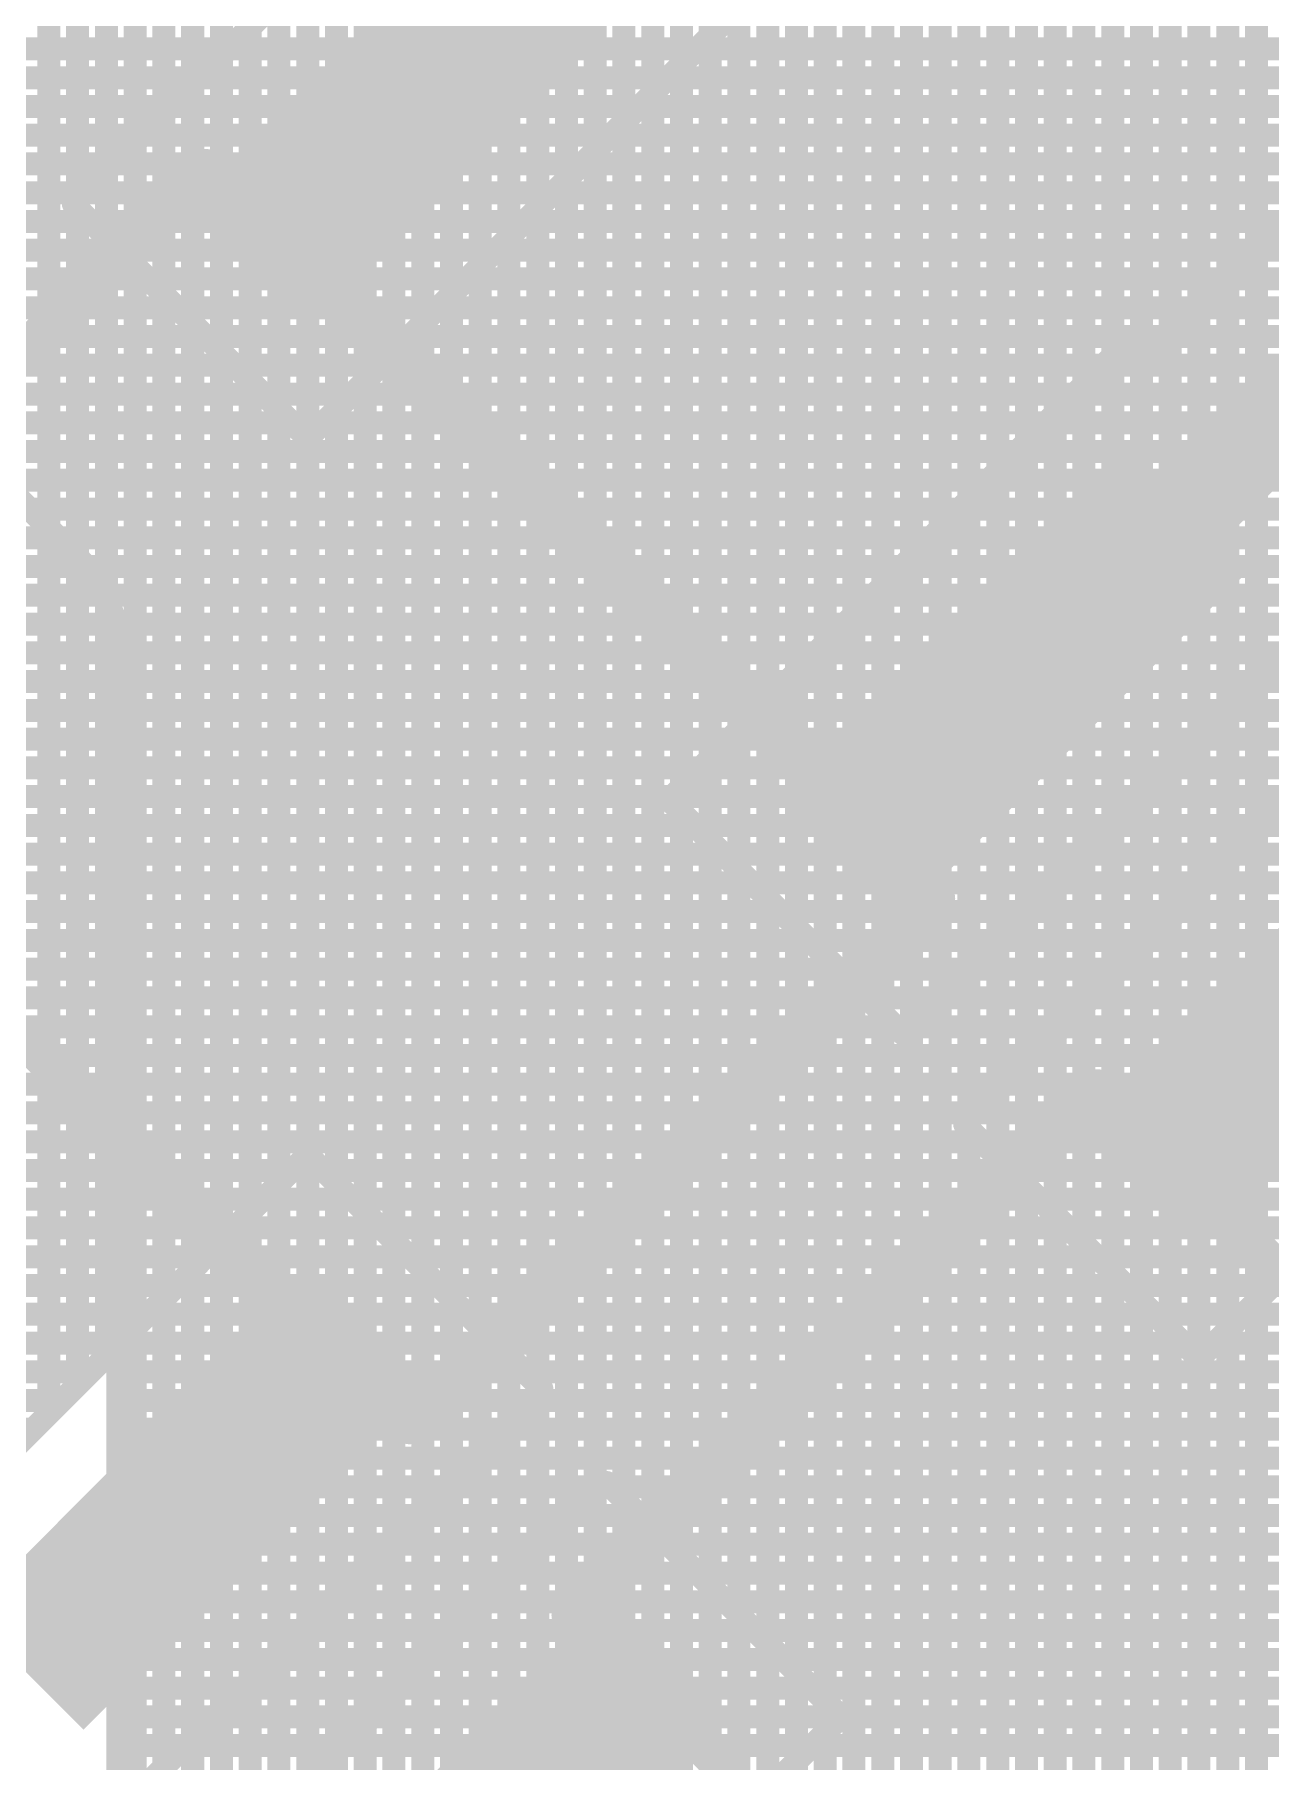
# Model space of a CAD drawing. Header units: millimetres. Extents: x 1.42 to 3.4, y 1.21 to 3.22.
# Drawn here: x 2.9825 to 3.1974, y 2.3422 to 2.6425 of the extents above; entities that cross this region are included whole.
import ezdxf

# ---------------------------------------------------------------- set-up
doc = ezdxf.new("R2010")
doc.units = ezdxf.units.MM
doc.header["$MEASUREMENT"] = 0
for name, color, linetype in [('BottomLayer', 5, 'Continuous'), ('TopLayer', 1, 'Continuous'), ('TopOverlay', 2, 'Continuous'), ('TopPaste', 8, 'Continuous'), ('TopSolder', 216, 'Continuous')]:
    doc.layers.add(name, color=color, linetype=linetype)

# ---------------------------------------------------------------- blocks, each defined once
blk = doc.blocks.new('KEY_SMT_3')
at = {"layer": 'TopLayer'}
for points in [[(-0.06102, 0.06102), (-0.06102, 0.08464), (-0.13976, 0.06102), (-0.13976, 0.08464)], [(0.13976, 0.06102), (0.13976, 0.08464), (0.06102, 0.06102), (0.06102, 0.08464)]]:
    blk.add_solid(points, dxfattribs=at)
at = {"layer": 'TopOverlay', "const_width": 0.006}
for points in [[(-0.065, 0.09), (-0.065, -0.09)], [(-0.065, 0.09), (0.065, 0.09)], [(0.065, 0.09), (0.065, -0.09)]]:
    blk.add_lwpolyline(points, dxfattribs=at)
at = {"layer": 'TopOverlay', "const_width": 0.003}
for points in [[(-0.0665, 0.09, 1), (-0.0635, 0.09, 1)], [(-0.0665, 0.09, 1), (-0.0635, 0.09, 1)], [(0.0635, 0.09, 1), (0.0665, 0.09, 1)], [(0.0635, 0.09, 1), (0.0665, 0.09, 1)]]:
    blk.add_lwpolyline(points, format="xyb", close=True, dxfattribs=at)
at = {"layer": 'TopPaste'}
for points in [[(-0.06102, 0.06102), (-0.06102, 0.08464), (-0.13976, 0.06102), (-0.13976, 0.08464)], [(0.13976, 0.06102), (0.13976, 0.08464), (0.06102, 0.06102), (0.06102, 0.08464)]]:
    blk.add_solid(points, dxfattribs=at)
at = {"layer": 'TopSolder'}
for points in [[(-0.05852, 0.05852), (-0.05852, 0.08715), (-0.14226, 0.05852), (-0.14226, 0.08715)], [(0.14226, 0.05852), (0.14226, 0.08715), (0.05852, 0.05852), (0.05852, 0.08715)]]:
    blk.add_solid(points, dxfattribs=at)
blk = doc.blocks.new('KEY_SMT_4')
at = {"layer": 'TopLayer'}
for points in [[(0.13976, 0.06102), (0.13976, 0.08464), (0.06102, 0.06102), (0.06102, 0.08464)], [(-0.06102, -0.08464), (-0.06102, -0.06102), (-0.13976, -0.08464), (-0.13976, -0.06102)], [(0.13976, -0.08543), (0.13976, -0.06181), (0.06102, -0.08543), (0.06102, -0.06181)]]:
    blk.add_solid(points, dxfattribs=at)
at = {"layer": 'TopOverlay', "const_width": 0.006}
for points in [[(-0.065, 0.09), (-0.065, -0.09)], [(-0.065, 0.09), (0.065, 0.09)], [(0.065, 0.09), (0.065, -0.09)], [(-0.065, -0.09), (0.065, -0.09)]]:
    blk.add_lwpolyline(points, dxfattribs=at)
at = {"layer": 'TopOverlay', "const_width": 0.003}
for points in [[(0.0635, 0.09, 1), (0.0665, 0.09, 1)], [(0.0635, 0.09, 1), (0.0665, 0.09, 1)], [(-0.0665, -0.09, 1), (-0.0635, -0.09, 1)], [(-0.0665, -0.09, 1), (-0.0635, -0.09, 1)], [(0.0635, -0.09, 1), (0.0665, -0.09, 1)], [(0.0635, -0.09, 1), (0.0665, -0.09, 1)]]:
    blk.add_lwpolyline(points, format="xyb", close=True, dxfattribs=at)
at = {"layer": 'TopPaste'}
for points in [[(0.13976, 0.06102), (0.13976, 0.08464), (0.06102, 0.06102), (0.06102, 0.08464)], [(-0.06102, -0.08464), (-0.06102, -0.06102), (-0.13976, -0.08464), (-0.13976, -0.06102)], [(0.13976, -0.08543), (0.13976, -0.06181), (0.06102, -0.08543), (0.06102, -0.06181)]]:
    blk.add_solid(points, dxfattribs=at)
at = {"layer": 'TopSolder'}
for points in [[(0.14226, 0.05852), (0.14226, 0.08715), (0.05852, 0.05852), (0.05852, 0.08715)], [(-0.05852, -0.08715), (-0.05852, -0.05852), (-0.14226, -0.08715), (-0.14226, -0.05852)], [(0.14226, -0.08793), (0.14226, -0.05931), (0.05852, -0.08793), (0.05852, -0.05931)]]:
    blk.add_solid(points, dxfattribs=at)

msp = doc.modelspace()

# ---------------------------------------------------------------- linework, layer by layer
at = {"layer": 'BottomLayer', "const_width": 0.004}
for points in [[(2.985, 2.55661), (2.985, 3.21)], [(2.99, 2.55161), (2.99, 3.21)], [(2.995, 2.54467), (2.995, 3.21)], [(3, 2.288), (3, 3.21)], [(3.005, 2.29182), (3.005, 3.21)], [(3.01, 2.29422), (3.01, 3.21)], [(3.015, 2.29557), (3.015, 3.21)], [(3.02, 2.296), (3.02, 3.21)], [(3.025, 2.29557), (3.025, 3.21)], [(3.03, 2.29422), (3.03, 3.21)], [(3.035, 2.29182), (3.035, 3.21)], [(3.04, 2.288), (3.04, 3.21)], [(3.045, 2.2817), (3.045, 3.21)], [(3.05, 1.73), (3.05, 3.21)], [(3.055, 1.73), (3.055, 3.21)], [(3.06, 1.73), (3.06, 3.21)], [(3.065, 1.73), (3.065, 3.21)], [(3.07, 1.73), (3.07, 3.21)], [(3.075, 1.73), (3.075, 3.21)], [(3.08, 1.73), (3.08, 3.21)], [(3.085, 1.73), (3.085, 3.21)], [(3.09, 1.73), (3.09, 3.21)], [(3.095, 1.73), (3.095, 3.21)], [(3.1, 1.73), (3.1, 3.21)], [(3.105, 1.73), (3.105, 3.21)], [(3.11, 1.73), (3.11, 3.21)], [(3.115, 1.73), (3.115, 3.21)], [(3.12, 1.73), (3.12, 3.21)], [(3.125, 1.73), (3.125, 3.21)], [(3.13, 1.76863), (3.13, 3.21)], [(3.135, 1.78068), (3.135, 3.21)], [(3.14, 1.78769), (3.14, 3.21)], [(3.145, 1.79271), (3.145, 3.21)], [(3.15, 1.7965), (3.15, 3.21)], [(3.155, 1.79938), (3.155, 3.21)], [(3.16, 1.80153), (3.16, 3.21)], [(3.165, 1.80304), (3.165, 3.21)], [(3.17, 1.80399), (3.17, 3.21)], [(3.175, 1.8044), (3.175, 3.21)], [(3.18, 1.80429), (3.18, 3.21)], [(3.185, 1.80365), (3.185, 3.21)], [(3.19, 1.80246), (3.19, 3.21)], [(3.195, 1.80068), (3.195, 3.21)], [(2.8861, 2.65552), (2.99052, 2.5511)], [(2.90161, 2.64), (3.384, 2.64)], [(2.90661, 2.635), (3.384, 2.635)], [(2.91161, 2.63), (3.384, 2.63)], [(2.91661, 2.625), (3.384, 2.625)], [(2.92161, 2.62), (3.384, 2.62)], [(2.92661, 2.615), (3.384, 2.615)], [(2.93161, 2.61), (3.384, 2.61)], [(2.93661, 2.605), (3.384, 2.605)], [(2.94161, 2.6), (3.384, 2.6)], [(2.94661, 2.595), (3.384, 2.595)], [(2.95161, 2.59), (3.384, 2.59)], [(2.95661, 2.585), (3.384, 2.585)], [(2.96161, 2.58), (3.384, 2.58)], [(2.96661, 2.575), (3.384, 2.575)], [(2.97161, 2.57), (3.384, 2.57)], [(2.97661, 2.565), (3.384, 2.565)], [(2.98161, 2.56), (3.384, 2.56)], [(2.98661, 2.555), (3.384, 2.555)], [(2.99155, 2.55), (3.384, 2.55)], [(2.99484, 2.545), (3.384, 2.545)], [(2.99653, 2.54), (3.384, 2.54)], [(2.997, 2.28466), (2.997, 2.5355)], [(2.997, 2.535), (3.384, 2.535)], [(2.997, 2.53), (3.384, 2.53)], [(2.997, 2.525), (3.384, 2.525)], [(2.997, 2.52), (3.384, 2.52)], [(2.997, 2.515), (3.384, 2.515)], [(2.997, 2.51), (3.384, 2.51)], [(2.997, 2.505), (3.384, 2.505)], [(2.997, 2.5), (3.384, 2.5)], [(2.997, 2.495), (3.384, 2.495)], [(2.997, 2.49), (3.384, 2.49)], [(2.997, 2.485), (3.384, 2.485)], [(2.997, 2.48), (3.384, 2.48)], [(2.997, 2.475), (3.384, 2.475)], [(2.997, 2.47), (3.384, 2.47)], [(2.997, 2.465), (3.384, 2.465)], [(2.997, 2.46), (3.384, 2.46)], [(2.997, 2.455), (3.384, 2.455)], [(2.997, 2.45), (3.384, 2.45)], [(2.997, 2.445), (3.384, 2.445)], [(2.997, 2.44), (3.384, 2.44)], [(2.997, 2.435), (3.384, 2.435)], [(2.997, 2.43), (3.384, 2.43)], [(2.997, 2.425), (3.384, 2.425)], [(2.997, 2.42), (3.384, 2.42)], [(2.997, 2.415), (3.384, 2.415)], [(2.997, 2.41), (3.384, 2.41)], [(2.997, 2.405), (3.384, 2.405)], [(2.997, 2.4), (3.384, 2.4)], [(2.997, 2.395), (3.384, 2.395)], [(2.997, 2.39), (3.384, 2.39)], [(2.997, 2.385), (3.384, 2.385)], [(2.997, 2.38), (3.384, 2.38)], [(2.997, 2.375), (3.384, 2.375)], [(2.997, 2.37), (3.384, 2.37)], [(2.997, 2.365), (3.384, 2.365)], [(2.997, 2.36), (3.384, 2.36)], [(2.997, 2.355), (3.384, 2.355)], [(2.997, 2.35), (3.384, 2.35)], [(2.997, 2.345), (3.384, 2.345)]]:
    msp.add_lwpolyline(points, dxfattribs=at)
at = {"layer": 'BottomLayer', "const_width": 0.002}
for points in [[(2.98061, 2.56, 1), (2.98261, 2.56, 1)], [(2.984, 2.55661, 1), (2.986, 2.55661, 1)], [(2.98561, 2.555, 1), (2.98761, 2.555, 1)], [(2.989, 2.55161, 1), (2.991, 2.55161, 1)], [(2.98952, 2.5511, 1), (2.99152, 2.5511, 1)], [(2.98952, 2.5511, 1), (2.99152, 2.5511, 1)], [(2.98956, 2.55106, 1), (2.99156, 2.55106, 1)], [(2.99055, 2.55, 1), (2.99255, 2.55, 1)], [(2.99384, 2.545, 1), (2.99584, 2.545, 1)], [(2.994, 2.54467, 1), (2.996, 2.54467, 1)], [(2.99553, 2.54, 1), (2.99753, 2.54, 1)], [(2.996, 2.5355, 1), (2.998, 2.5355, 1)], [(2.996, 2.5355, 1), (2.998, 2.5355, 1)], [(2.996, 2.5355, 1), (2.998, 2.5355, 1)], [(2.996, 2.535, 1), (2.998, 2.535, 1)], [(2.996, 2.53, 1), (2.998, 2.53, 1)], [(2.996, 2.525, 1), (2.998, 2.525, 1)], [(2.996, 2.52, 1), (2.998, 2.52, 1)], [(2.996, 2.515, 1), (2.998, 2.515, 1)], [(2.996, 2.51, 1), (2.998, 2.51, 1)], [(2.996, 2.505, 1), (2.998, 2.505, 1)], [(2.996, 2.5, 1), (2.998, 2.5, 1)], [(2.996, 2.495, 1), (2.998, 2.495, 1)], [(2.996, 2.49, 1), (2.998, 2.49, 1)], [(2.996, 2.485, 1), (2.998, 2.485, 1)], [(2.996, 2.48, 1), (2.998, 2.48, 1)], [(2.996, 2.475, 1), (2.998, 2.475, 1)], [(2.996, 2.47, 1), (2.998, 2.47, 1)], [(2.996, 2.465, 1), (2.998, 2.465, 1)], [(2.996, 2.46, 1), (2.998, 2.46, 1)], [(2.996, 2.455, 1), (2.998, 2.455, 1)], [(2.996, 2.45, 1), (2.998, 2.45, 1)], [(2.996, 2.445, 1), (2.998, 2.445, 1)], [(2.996, 2.44, 1), (2.998, 2.44, 1)], [(2.996, 2.435, 1), (2.998, 2.435, 1)], [(2.996, 2.43, 1), (2.998, 2.43, 1)], [(2.996, 2.425, 1), (2.998, 2.425, 1)], [(2.996, 2.42, 1), (2.998, 2.42, 1)], [(2.996, 2.415, 1), (2.998, 2.415, 1)], [(2.996, 2.41, 1), (2.998, 2.41, 1)], [(2.996, 2.405, 1), (2.998, 2.405, 1)], [(2.996, 2.4, 1), (2.998, 2.4, 1)], [(2.996, 2.395, 1), (2.998, 2.395, 1)], [(2.996, 2.39, 1), (2.998, 2.39, 1)], [(2.996, 2.385, 1), (2.998, 2.385, 1)], [(2.996, 2.38, 1), (2.998, 2.38, 1)], [(2.996, 2.375, 1), (2.998, 2.375, 1)], [(2.996, 2.37, 1), (2.998, 2.37, 1)], [(2.996, 2.365, 1), (2.998, 2.365, 1)], [(2.996, 2.36, 1), (2.998, 2.36, 1)], [(2.996, 2.355, 1), (2.998, 2.355, 1)], [(2.996, 2.35, 1), (2.998, 2.35, 1)], [(2.996, 2.345, 1), (2.998, 2.345, 1)]]:
    msp.add_lwpolyline(points, format="xyb", close=True, dxfattribs=at)
at = {"layer": 'BottomLayer', "const_width": 0.004}
for points in [[(2.99052, 2.5511, -0.199566), (2.997, 2.5355)], [(2.99056, 2.55106, -0.198912), (2.997, 2.5355)]]:
    msp.add_lwpolyline(points, format="xyb", dxfattribs=at)
at = {"layer": 'TopLayer'}
for points, const_width in [([(2.985, 2.40274), (2.985, 3.2089)], 0.004), ([(2.99, 2.61375), (2.99, 3.2089)], 0.004), ([(2.995, 2.61875), (2.995, 3.2089)], 0.004), ([(3, 2.62375), (3, 3.2089)], 0.004), ([(3.005, 2.62875), (3.005, 3.2089)], 0.004), ([(3.01, 2.63375), (3.01, 3.2089)], 0.004), ([(3.015, 2.63875), (3.015, 3.2089)], 0.004), ([(3.02, 2.64375), (3.02, 3.2089)], 0.004), ([(3.11, 2.52663), (3.11, 3.2089)], 0.004), ([(3.115, 2.53163), (3.115, 3.2089)], 0.004), ([(3.12, 2.53663), (3.12, 3.2089)], 0.004), ([(3.125, 2.54163), (3.125, 3.2089)], 0.004), ([(3.13, 2.54663), (3.13, 3.2089)], 0.004), ([(3.135, 2.55163), (3.135, 3.2089)], 0.004), ([(3.14, 2.55663), (3.14, 3.2089)], 0.004), ([(3.145, 2.56163), (3.145, 3.2089)], 0.004), ([(3.15, 2.56663), (3.15, 3.2089)], 0.004), ([(3.155, 2.57163), (3.155, 3.2089)], 0.004), ([(3.16, 2.57663), (3.16, 3.2089)], 0.004), ([(3.165, 2.58163), (3.165, 3.2089)], 0.004), ([(3.17, 2.58663), (3.17, 3.2089)], 0.004), ([(3.175, 2.5867), (3.175, 3.2089)], 0.004), ([(3.18, 2.59053), (3.18, 3.2089)], 0.004), ([(3.185, 2.59553), (3.185, 3.2089)], 0.004), ([(3.19, 2.60053), (3.19, 3.2089)], 0.004), ([(3.195, 2.60538), (3.195, 3.2089)], 0.004), ([(2.98926, 2.613), (3.06898, 2.69272)], 0.004), ([(3.03, 2.57226), (3.10972, 2.65198)], 0.004), ([(3.105, 2.52163), (3.105, 2.64726)], 0.004), ([(3.1, 2.51663), (3.1, 2.64226)], 0.004), ([(2.55521, 2.64), (3.01625, 2.64)], 0.004), ([(3.095, 2.51163), (3.095, 2.63726)], 0.004), ([(3.09774, 2.64), (3.39, 2.64)], 0.004), ([(2.55521, 2.635), (3.01125, 2.635)], 0.004), ([(3.09274, 2.635), (3.39, 2.635)], 0.004), ([(3.09, 2.38274), (3.09, 2.63226)], 0.004), ([(2.55521, 2.63), (3.00625, 2.63)], 0.004), ([(3.08774, 2.63), (3.39, 2.63)], 0.004), ([(3.085, 2.38774), (3.085, 2.62726)], 0.004), ([(2.55521, 2.625), (3.00125, 2.625)], 0.004), ([(3.08, 2.38875), (3.08, 2.62226)], 0.004), ([(3.08274, 2.625), (3.39, 2.625)], 0.004), ([(2.55521, 2.62), (2.99625, 2.62)], 0.004), ([(3.07774, 2.62), (3.39, 2.62)], 0.004), ([(2.995, 2.60726), (2.995, 2.61875)], 0.004), ([(3.075, 2.38375), (3.075, 2.61726)], 0.004), ([(2.55521, 2.615), (2.99125, 2.615)], 0.004), ([(3.07274, 2.615), (3.25764, 2.615)], 0.004), ([(2.98926, 2.613), (3.03, 2.57226)], 0.004), ([(2.99, 2.40774), (2.99, 2.61226)], 0.004), ([(3.07, 2.40774), (3.07, 2.61226)], 0.004), ([(2.55521, 2.61), (2.99226, 2.61)], 0.004), ([(2.995, 2.41274), (2.995, 2.60726)], 0.004), ([(3.065, 2.41274), (3.065, 2.60726)], 0.004), ([(3.06774, 2.61), (3.20369, 2.61)], 0.004), ([(2.55521, 2.605), (2.99726, 2.605)], 0.004), ([(3.06274, 2.605), (3.19455, 2.605)], 0.004), ([(3, 2.41774), (3, 2.60226)], 0.004), ([(3.06, 2.41774), (3.06, 2.60226)], 0.004), ([(3.17558, 2.58611), (3.19327, 2.6038)], 0.004), ([(2.55521, 2.6), (3.00226, 2.6)], 0.004), ([(3.05774, 2.6), (3.18947, 2.6)], 0.004), ([(3.005, 2.42274), (3.005, 2.59726)], 0.004), ([(3.055, 2.42274), (3.055, 2.59726)], 0.004), ([(2.55521, 2.595), (3.00726, 2.595)], 0.004), ([(3.01, 2.42774), (3.01, 2.59226)], 0.004), ([(3.05, 2.42774), (3.05, 2.59226)], 0.004), ([(3.05274, 2.595), (3.18447, 2.595)], 0.004), ([(2.55521, 2.59), (3.01226, 2.59)], 0.004), ([(3.04774, 2.59), (3.17947, 2.59)], 0.004), ([(3.15305, 2.52893), (3.21062, 2.5865)], 0.015), ([(3.015, 2.43274), (3.015, 2.58726)], 0.004), ([(3.045, 2.43274), (3.045, 2.58726)], 0.004), ([(3.09282, 2.50944), (3.17254, 2.58916)], 0.004), ([(3.17254, 2.58916), (3.17558, 2.58611)], 0.004), ([(2.55521, 2.585), (3.01726, 2.585)], 0.004), ([(3.04274, 2.585), (3.16837, 2.585)], 0.004), ([(3.02, 2.43774), (3.02, 2.58226)], 0.004), ([(3.04, 2.43774), (3.04, 2.58226)], 0.004), ([(2.55521, 2.58), (3.02226, 2.58)], 0.004), ([(3.025, 2.44274), (3.025, 2.57726)], 0.004), ([(3.035, 2.44274), (3.035, 2.57726)], 0.004), ([(3.03774, 2.58), (3.16337, 2.58)], 0.004), ([(2.55521, 2.575), (3.02726, 2.575)], 0.004), ([(3.02726, 2.575), (3.03274, 2.575)], 0.004), ([(3.03274, 2.575), (3.15837, 2.575)], 0.004), ([(3.03, 2.44774), (3.03, 2.57226)], 0.004), ([(2.55521, 2.57), (3.15337, 2.57)], 0.004), ([(2.55521, 2.565), (3.14837, 2.565)], 0.004), ([(2.55521, 2.56), (3.14337, 2.56)], 0.004), ([(2.55521, 2.555), (3.13837, 2.555)], 0.004), ([(2.92774, 2.55), (3.13337, 2.55)], 0.004), ([(3.13356, 2.4687), (3.21328, 2.54842)], 0.004), ([(2.93274, 2.545), (3.12837, 2.545)], 0.004), ([(2.93774, 2.54), (3.12337, 2.54)], 0.004), ([(2.94274, 2.535), (3.11837, 2.535)], 0.004), ([(3.14426, 2.453), (3.22398, 2.53272)], 0.004), ([(2.94774, 2.53), (3.11337, 2.53)], 0.004), ([(3.19486, 2.53), (3.22125, 2.53)], 0.004), ([(3.195, 2.50375), (3.195, 2.53014)], 0.004), ([(2.95274, 2.525), (3.10837, 2.525)], 0.004), ([(3.18986, 2.525), (3.21625, 2.525)], 0.004), ([(3.19, 2.49875), (3.19, 2.52514)], 0.004), ([(2.95774, 2.52), (3.10337, 2.52)], 0.004), ([(3.18486, 2.52), (3.21125, 2.52)], 0.004), ([(3.185, 2.49375), (3.185, 2.52014)], 0.004), ([(2.96274, 2.515), (3.09837, 2.515)], 0.004), ([(3.17986, 2.515), (3.20625, 2.515)], 0.004), ([(3.18, 2.48875), (3.18, 2.51514)], 0.004), ([(3.095, 2.50726), (3.095, 2.51163)], 0.004), ([(2.96774, 2.51), (3.09337, 2.51)], 0.004), ([(3.09282, 2.50944), (3.13356, 2.4687)], 0.004), ([(3.17486, 2.51), (3.20125, 2.51)], 0.004), ([(3.175, 2.48375), (3.175, 2.51014)], 0.004), ([(3.095, 2.37774), (3.095, 2.50726)], 0.004), ([(3.17, 2.47875), (3.17, 2.50514)], 0.004), ([(2.96274, 2.505), (3.09726, 2.505)], 0.004), ([(3.1, 2.37274), (3.1, 2.50226)], 0.004), ([(3.16986, 2.505), (3.19625, 2.505)], 0.004), ([(2.95774, 2.5), (3.10226, 2.5)], 0.004), ([(3.16486, 2.5), (3.19125, 2.5)], 0.004), ([(3.165, 2.47375), (3.165, 2.50014)], 0.004), ([(3.105, 2.36774), (3.105, 2.49726)], 0.004), ([(2.95274, 2.495), (3.10726, 2.495)], 0.004), ([(3.15986, 2.495), (3.18625, 2.495)], 0.004), ([(3.16, 2.46875), (3.16, 2.49514)], 0.004), ([(3.11, 2.36274), (3.11, 2.49226)], 0.004), ([(3.155, 2.46375), (3.155, 2.49014)], 0.004), ([(3.185, 2.41226), (3.26472, 2.49198)], 0.004), ([(2.94774, 2.49), (3.11226, 2.49)], 0.004), ([(3.115, 2.35774), (3.115, 2.48726)], 0.004), ([(3.15486, 2.49), (3.18125, 2.49)], 0.004), ([(2.94274, 2.485), (3.11726, 2.485)], 0.004), ([(3.14986, 2.485), (3.17625, 2.485)], 0.004), ([(3.15, 2.45875), (3.15, 2.48514)], 0.004), ([(3.12, 2.35274), (3.12, 2.48226)], 0.004), ([(2.93774, 2.48), (3.12226, 2.48)], 0.004), ([(3.14486, 2.48), (3.17125, 2.48)], 0.004), ([(3.145, 2.45375), (3.145, 2.48014)], 0.004), ([(3.125, 2.25201), (3.125, 2.47726)], 0.004), ([(3.14, 2.25201), (3.14, 2.47514)], 0.004), ([(2.93274, 2.475), (3.12726, 2.475)], 0.004), ([(3.12726, 2.475), (3.13986, 2.475)], 0.004), ([(3.13, 2.25201), (3.13, 2.47226)], 0.004), ([(3.13986, 2.475), (3.16625, 2.475)], 0.004), ([(2.92774, 2.47), (3.13226, 2.47)], 0.004), ([(3.13486, 2.47), (3.16125, 2.47)], 0.004), ([(3.135, 2.25201), (3.135, 2.47014)], 0.004), ([(2.92274, 2.465), (3.15625, 2.465)], 0.004), ([(2.91774, 2.46), (3.15125, 2.46)], 0.004), ([(3.15, 2.44726), (3.15, 2.45875)], 0.004), ([(2.91274, 2.455), (3.14625, 2.455)], 0.004), ([(3.14426, 2.453), (3.185, 2.41226)], 0.004), ([(3.145, 2.25201), (3.145, 2.45226)], 0.004), ([(2.90774, 2.45), (3.14726, 2.45)], 0.004), ([(2.95028, 2.36802), (3.03, 2.44774)], 0.004), ([(3.03, 2.44774), (3.07074, 2.407)], 0.004), ([(3.15, 2.25274), (3.15, 2.44726)], 0.004), ([(2.90274, 2.445), (3.02726, 2.445)], 0.004), ([(3.02726, 2.445), (3.03274, 2.445)], 0.004), ([(3.03274, 2.445), (3.15226, 2.445)], 0.004), ([(3.155, 2.25774), (3.155, 2.44226)], 0.004), ([(2.89774, 2.44), (3.02226, 2.44)], 0.004), ([(3.03774, 2.44), (3.15726, 2.44)], 0.004), ([(3.16, 2.26274), (3.16, 2.43726)], 0.004), ([(2.89274, 2.435), (3.01726, 2.435)], 0.004), ([(3.04274, 2.435), (3.16226, 2.435)], 0.004), ([(3.165, 2.26774), (3.165, 2.43226)], 0.004), ([(2.87811, 2.43), (3.01226, 2.43)], 0.004), ([(3.04774, 2.43), (3.16726, 2.43)], 0.004), ([(3.17, 2.27274), (3.17, 2.42726)], 0.004), ([(2.87311, 2.425), (3.00726, 2.425)], 0.004), ([(3.05274, 2.425), (3.17226, 2.425)], 0.004), ([(3.19774, 2.425), (3.32337, 2.425)], 0.004), ([(3.175, 2.27774), (3.175, 2.42226)], 0.004), ([(3.195, 2.27774), (3.195, 2.42226)], 0.004), ([(2.86783, 2.42), (3.00226, 2.42)], 0.004), ([(3.05774, 2.42), (3.17726, 2.42)], 0.004), ([(3.19274, 2.42), (3.31837, 2.42)], 0.004), ([(3.18, 2.28274), (3.18, 2.41726)], 0.004), ([(3.19, 2.28274), (3.19, 2.41726)], 0.004), ([(2.8303, 2.415), (2.99726, 2.415)], 0.004), ([(3.06274, 2.415), (3.18226, 2.415)], 0.004), ([(3.065, 2.40125), (3.065, 2.41274)], 0.004), ([(3.18226, 2.415), (3.18774, 2.415)], 0.004), ([(3.185, 2.28774), (3.185, 2.41226)], 0.004), ([(3.18774, 2.415), (3.31337, 2.415)], 0.004), ([(2.82121, 2.41), (2.99226, 2.41)], 0.004), ([(3.06774, 2.41), (3.30837, 2.41)], 0.004), ([(2.99102, 2.32728), (3.07074, 2.407)], 0.004), ([(3.07, 2.37875), (3.07, 2.40625)], 0.004), ([(2.59373, 2.405), (2.98726, 2.405)], 0.004), ([(3.06875, 2.405), (3.30337, 2.405)], 0.004), ([(3.065, 2.37375), (3.065, 2.40125)], 0.004), ([(2.59873, 2.4), (2.98226, 2.4)], 0.004), ([(3.06375, 2.4), (3.29837, 2.4)], 0.004), ([(3.05875, 2.395), (3.29337, 2.395)], 0.004), ([(3.06, 2.36875), (3.06, 2.39625)], 0.004), ([(3.055, 2.36375), (3.055, 2.39125)], 0.004), ([(3.01383, 2.32258), (3.082, 2.39074)], 0.004), ([(3.05375, 2.39), (3.08125, 2.39)], 0.004), ([(3.082, 2.39074), (3.12274, 2.35)], 0.004), ([(3.08274, 2.39), (3.28837, 2.39)], 0.004), ([(3.05, 2.35875), (3.05, 2.38625)], 0.004), ([(3.04875, 2.385), (3.07625, 2.385)], 0.004), ([(3.07625, 2.385), (3.08774, 2.385)], 0.004), ([(3.08774, 2.385), (3.28337, 2.385)], 0.004), ([(3.04375, 2.38), (3.07125, 2.38)], 0.004), ([(3.045, 2.35375), (3.045, 2.38125)], 0.004), ([(3.09274, 2.38), (3.27837, 2.38)], 0.004), ([(3.04, 2.34875), (3.04, 2.37625)], 0.004), ([(3.03875, 2.375), (3.06625, 2.375)], 0.004), ([(3.09774, 2.375), (3.27337, 2.375)], 0.004), ([(3.035, 2.34375), (3.035, 2.37125)], 0.004), ([(3.03375, 2.37), (3.06125, 2.37)], 0.004), ([(3.10274, 2.37), (3.26837, 2.37)], 0.004), ([(3.02875, 2.365), (3.05625, 2.365)], 0.004), ([(3.03, 2.33875), (3.03, 2.36625)], 0.004), ([(3.10774, 2.365), (3.26337, 2.365)], 0.004), ([(3.025, 2.33375), (3.025, 2.36125)], 0.004), ([(3.02375, 2.36), (3.05125, 2.36)], 0.004), ([(3.11274, 2.36), (3.25837, 2.36)], 0.004), ([(3.02, 2.32875), (3.02, 2.35625)], 0.004), ([(3.01875, 2.355), (3.04625, 2.355)], 0.004), ([(3.11774, 2.355), (3.25337, 2.355)], 0.004), ([(3.12, 2.34726), (3.12, 2.35274)], 0.004), ([(3.01375, 2.35), (3.04125, 2.35)], 0.004), ([(3.015, 2.32375), (3.015, 2.35125)], 0.004), ([(3.04785, 2.2751), (3.12274, 2.35)], 0.004), ([(3.12274, 2.35), (3.24837, 2.35)], 0.004), ([(3.01, 2.32258), (3.01, 2.34625)], 0.004), ([(3.12, 2.25201), (3.12, 2.34726)], 0.004), ([(3.00875, 2.345), (3.03625, 2.345)], 0.004), ([(3.11774, 2.345), (3.25226, 2.345)], 0.004), ([(3.005, 2.32258), (3.005, 2.34125)], 0.004), ([(3.115, 2.25201), (3.115, 2.34226)], 0.004)]:
    msp.add_lwpolyline(points, dxfattribs=dict(at, const_width=const_width))
for points, const_width in [([(3.019, 2.64375, 1), (3.021, 2.64375, 1)], 0.002), ([(3.099, 2.64226, 1), (3.101, 2.64226, 1)], 0.002), ([(3.014, 2.63875, 1), (3.016, 2.63875, 1)], 0.002), ([(3.01525, 2.64, 1), (3.01725, 2.64, 1)], 0.002), ([(3.094, 2.63726, 1), (3.096, 2.63726, 1)], 0.002), ([(3.09674, 2.64, 1), (3.09874, 2.64, 1)], 0.002), ([(3.01025, 2.635, 1), (3.01225, 2.635, 1)], 0.002), ([(3.09174, 2.635, 1), (3.09374, 2.635, 1)], 0.002), ([(3.009, 2.63375, 1), (3.011, 2.63375, 1)], 0.002), ([(3.089, 2.63226, 1), (3.091, 2.63226, 1)], 0.002), ([(3.004, 2.62875, 1), (3.006, 2.62875, 1)], 0.002), ([(3.00525, 2.63, 1), (3.00725, 2.63, 1)], 0.002), ([(3.08674, 2.63, 1), (3.08874, 2.63, 1)], 0.002), ([(3.084, 2.62726, 1), (3.086, 2.62726, 1)], 0.002), ([(2.999, 2.62375, 1), (3.001, 2.62375, 1)], 0.002), ([(3.00025, 2.625, 1), (3.00225, 2.625, 1)], 0.002), ([(3.079, 2.62226, 1), (3.081, 2.62226, 1)], 0.002), ([(3.08174, 2.625, 1), (3.08374, 2.625, 1)], 0.002), ([(2.99525, 2.62, 1), (2.99725, 2.62, 1)], 0.002), ([(3.07674, 2.62, 1), (3.07874, 2.62, 1)], 0.002), ([(2.994, 2.61875, 1), (2.996, 2.61875, 1)], 0.002), ([(2.994, 2.61875, 1), (2.996, 2.61875, 1)], 0.002), ([(3.074, 2.61726, 1), (3.076, 2.61726, 1)], 0.002), ([(2.989, 2.61375, 1), (2.991, 2.61375, 1)], 0.002), ([(2.99025, 2.615, 1), (2.99225, 2.615, 1)], 0.002), ([(3.07174, 2.615, 1), (3.07374, 2.615, 1)], 0.002), ([(2.98826, 2.613, 1), (2.99026, 2.613, 1)], 0.002), ([(2.98826, 2.613, 1), (2.99026, 2.613, 1)], 0.002), ([(2.989, 2.61226, 1), (2.991, 2.61226, 1)], 0.002), ([(3.069, 2.61226, 1), (3.071, 2.61226, 1)], 0.002), ([(2.99126, 2.61, 1), (2.99326, 2.61, 1)], 0.002), ([(2.994, 2.60726, 1), (2.996, 2.60726, 1)], 0.002), ([(2.994, 2.60726, 1), (2.996, 2.60726, 1)], 0.002), ([(3.064, 2.60726, 1), (3.066, 2.60726, 1)], 0.002), ([(3.06674, 2.61, 1), (3.06874, 2.61, 1)], 0.002), ([(2.99626, 2.605, 1), (2.99826, 2.605, 1)], 0.002), ([(3.06174, 2.605, 1), (3.06374, 2.605, 1)], 0.002), ([(3.19355, 2.605, 1), (3.19555, 2.605, 1)], 0.002), ([(3.194, 2.60538, 1), (3.196, 2.60538, 1)], 0.002), ([(2.999, 2.60226, 1), (3.001, 2.60226, 1)], 0.002), ([(3.059, 2.60226, 1), (3.061, 2.60226, 1)], 0.002), ([(3.19227, 2.6038, 1), (3.19427, 2.6038, 1)], 0.002), ([(3.19227, 2.6038, 1), (3.19427, 2.6038, 1)], 0.002), ([(3.19229, 2.60382, 1), (3.19429, 2.60382, 1)], 0.002), ([(3.00126, 2.6, 1), (3.00326, 2.6, 1)], 0.002), ([(3.05674, 2.6, 1), (3.05874, 2.6, 1)], 0.002), ([(3.18847, 2.6, 1), (3.19047, 2.6, 1)], 0.002), ([(3.189, 2.60053, 1), (3.191, 2.60053, 1)], 0.002), ([(3.004, 2.59726, 1), (3.006, 2.59726, 1)], 0.002), ([(3.054, 2.59726, 1), (3.056, 2.59726, 1)], 0.002), ([(3.184, 2.59553, 1), (3.186, 2.59553, 1)], 0.002), ([(3.00626, 2.595, 1), (3.00826, 2.595, 1)], 0.002), ([(3.009, 2.59226, 1), (3.011, 2.59226, 1)], 0.002), ([(3.049, 2.59226, 1), (3.051, 2.59226, 1)], 0.002), ([(3.05174, 2.595, 1), (3.05374, 2.595, 1)], 0.002), ([(3.18347, 2.595, 1), (3.18547, 2.595, 1)], 0.002), ([(3.01126, 2.59, 1), (3.01326, 2.59, 1)], 0.002), ([(3.04674, 2.59, 1), (3.04874, 2.59, 1)], 0.002), ([(3.17847, 2.59, 1), (3.18047, 2.59, 1)], 0.002), ([(3.179, 2.59053, 1), (3.181, 2.59053, 1)], 0.002), ([(3.014, 2.58726, 1), (3.016, 2.58726, 1)], 0.002), ([(3.044, 2.58726, 1), (3.046, 2.58726, 1)], 0.002), ([(3.169, 2.58663, 1), (3.171, 2.58663, 1)], 0.002), ([(3.17154, 2.58916, 1), (3.17354, 2.58916, 1)], 0.002), ([(3.17154, 2.58916, 1), (3.17354, 2.58916, 1)], 0.002), ([(3.174, 2.5867, 1), (3.176, 2.5867, 1)], 0.002), ([(3.01626, 2.585, 1), (3.01826, 2.585, 1)], 0.002), ([(3.04174, 2.585, 1), (3.04374, 2.585, 1)], 0.002), ([(3.16737, 2.585, 1), (3.16937, 2.585, 1)], 0.002), ([(3.17458, 2.58611, 1), (3.17658, 2.58611, 1)], 0.002), ([(3.17458, 2.58611, 1), (3.17658, 2.58611, 1)], 0.002), ([(3.019, 2.58226, 1), (3.021, 2.58226, 1)], 0.002), ([(3.039, 2.58226, 1), (3.041, 2.58226, 1)], 0.002), ([(3.164, 2.58163, 1), (3.166, 2.58163, 1)], 0.002), ([(3.02126, 2.58, 1), (3.02326, 2.58, 1)], 0.002), ([(3.024, 2.57726, 1), (3.026, 2.57726, 1)], 0.002), ([(3.034, 2.57726, 1), (3.036, 2.57726, 1)], 0.002), ([(3.03674, 2.58, 1), (3.03874, 2.58, 1)], 0.002), ([(3.16237, 2.58, 1), (3.16437, 2.58, 1)], 0.002), ([(3.02626, 2.575, 1), (3.02826, 2.575, 1)], 0.002), ([(3.02626, 2.575, 1), (3.02826, 2.575, 1)], 0.002), ([(3.03174, 2.575, 1), (3.03374, 2.575, 1)], 0.002), ([(3.03174, 2.575, 1), (3.03374, 2.575, 1)], 0.002), ([(3.15737, 2.575, 1), (3.15937, 2.575, 1)], 0.002), ([(3.159, 2.57663, 1), (3.161, 2.57663, 1)], 0.002), ([(3.029, 2.57226, 1), (3.031, 2.57226, 1)], 0.002), ([(3.029, 2.57226, 1), (3.031, 2.57226, 1)], 0.002), ([(3.029, 2.57226, 1), (3.031, 2.57226, 1)], 0.002), ([(3.154, 2.57163, 1), (3.156, 2.57163, 1)], 0.002), ([(3.15237, 2.57, 1), (3.15437, 2.57, 1)], 0.002), ([(3.149, 2.56663, 1), (3.151, 2.56663, 1)], 0.002), ([(3.14737, 2.565, 1), (3.14937, 2.565, 1)], 0.002), ([(3.14237, 2.56, 1), (3.14437, 2.56, 1)], 0.002), ([(3.144, 2.56163, 1), (3.146, 2.56163, 1)], 0.002), ([(3.139, 2.55663, 1), (3.141, 2.55663, 1)], 0.002), ([(3.13737, 2.555, 1), (3.13937, 2.555, 1)], 0.002), ([(3.134, 2.55163, 1), (3.136, 2.55163, 1)], 0.002), ([(3.13237, 2.55, 1), (3.13437, 2.55, 1)], 0.002), ([(3.12737, 2.545, 1), (3.12937, 2.545, 1)], 0.002), ([(3.129, 2.54663, 1), (3.131, 2.54663, 1)], 0.002), ([(3.124, 2.54163, 1), (3.126, 2.54163, 1)], 0.002), ([(3.12237, 2.54, 1), (3.12437, 2.54, 1)], 0.002), ([(3.119, 2.53663, 1), (3.121, 2.53663, 1)], 0.002), ([(3.11737, 2.535, 1), (3.11937, 2.535, 1)], 0.002), ([(3.1493, 2.52893, 1), (3.1568, 2.52893, 1)], 0.0075), ([(3.11237, 2.53, 1), (3.11437, 2.53, 1)], 0.002), ([(3.114, 2.53163, 1), (3.116, 2.53163, 1)], 0.002), ([(3.19386, 2.53, 1), (3.19586, 2.53, 1)], 0.002), ([(3.194, 2.53014, 1), (3.196, 2.53014, 1)], 0.002), ([(3.109, 2.52663, 1), (3.111, 2.52663, 1)], 0.002), ([(3.10737, 2.525, 1), (3.10937, 2.525, 1)], 0.002), ([(3.18886, 2.525, 1), (3.19086, 2.525, 1)], 0.002), ([(3.189, 2.52514, 1), (3.191, 2.52514, 1)], 0.002), ([(3.104, 2.52163, 1), (3.106, 2.52163, 1)], 0.002), ([(3.10237, 2.52, 1), (3.10437, 2.52, 1)], 0.002), ([(3.18386, 2.52, 1), (3.18586, 2.52, 1)], 0.002), ([(3.184, 2.52014, 1), (3.186, 2.52014, 1)], 0.002), ([(3.09737, 2.515, 1), (3.09937, 2.515, 1)], 0.002), ([(3.099, 2.51663, 1), (3.101, 2.51663, 1)], 0.002), ([(3.17886, 2.515, 1), (3.18086, 2.515, 1)], 0.002), ([(3.179, 2.51514, 1), (3.181, 2.51514, 1)], 0.002), ([(3.094, 2.51163, 1), (3.096, 2.51163, 1)], 0.002), ([(3.094, 2.51163, 1), (3.096, 2.51163, 1)], 0.002), ([(3.09182, 2.50944, 1), (3.09382, 2.50944, 1)], 0.002), ([(3.09182, 2.50944, 1), (3.09382, 2.50944, 1)], 0.002), ([(3.09237, 2.51, 1), (3.09437, 2.51, 1)], 0.002), ([(3.17386, 2.51, 1), (3.17586, 2.51, 1)], 0.002), ([(3.174, 2.51014, 1), (3.176, 2.51014, 1)], 0.002), ([(3.094, 2.50726, 1), (3.096, 2.50726, 1)], 0.002), ([(3.094, 2.50726, 1), (3.096, 2.50726, 1)], 0.002), ([(3.169, 2.50514, 1), (3.171, 2.50514, 1)], 0.002), ([(3.09626, 2.505, 1), (3.09826, 2.505, 1)], 0.002), ([(3.099, 2.50226, 1), (3.101, 2.50226, 1)], 0.002), ([(3.16886, 2.505, 1), (3.17086, 2.505, 1)], 0.002), ([(3.194, 2.50375, 1), (3.196, 2.50375, 1)], 0.002), ([(3.19525, 2.505, 1), (3.19725, 2.505, 1)], 0.002), ([(3.10126, 2.5, 1), (3.10326, 2.5, 1)], 0.002), ([(3.16386, 2.5, 1), (3.16586, 2.5, 1)], 0.002), ([(3.164, 2.50014, 1), (3.166, 2.50014, 1)], 0.002), ([(3.19025, 2.5, 1), (3.19225, 2.5, 1)], 0.002), ([(3.104, 2.49726, 1), (3.106, 2.49726, 1)], 0.002), ([(3.189, 2.49875, 1), (3.191, 2.49875, 1)], 0.002), ([(3.10626, 2.495, 1), (3.10826, 2.495, 1)], 0.002), ([(3.15886, 2.495, 1), (3.16086, 2.495, 1)], 0.002), ([(3.159, 2.49514, 1), (3.161, 2.49514, 1)], 0.002), ([(3.184, 2.49375, 1), (3.186, 2.49375, 1)], 0.002), ([(3.18525, 2.495, 1), (3.18725, 2.495, 1)], 0.002), ([(3.109, 2.49226, 1), (3.111, 2.49226, 1)], 0.002), ([(3.154, 2.49014, 1), (3.156, 2.49014, 1)], 0.002), ([(3.11126, 2.49, 1), (3.11326, 2.49, 1)], 0.002), ([(3.114, 2.48726, 1), (3.116, 2.48726, 1)], 0.002), ([(3.15386, 2.49, 1), (3.15586, 2.49, 1)], 0.002), ([(3.179, 2.48875, 1), (3.181, 2.48875, 1)], 0.002), ([(3.18025, 2.49, 1), (3.18225, 2.49, 1)], 0.002), ([(3.11626, 2.485, 1), (3.11826, 2.485, 1)], 0.002), ([(3.14886, 2.485, 1), (3.15086, 2.485, 1)], 0.002), ([(3.149, 2.48514, 1), (3.151, 2.48514, 1)], 0.002), ([(3.17525, 2.485, 1), (3.17725, 2.485, 1)], 0.002), ([(3.119, 2.48226, 1), (3.121, 2.48226, 1)], 0.002), ([(3.174, 2.48375, 1), (3.176, 2.48375, 1)], 0.002), ([(3.12126, 2.48, 1), (3.12326, 2.48, 1)], 0.002), ([(3.14386, 2.48, 1), (3.14586, 2.48, 1)], 0.002), ([(3.144, 2.48014, 1), (3.146, 2.48014, 1)], 0.002), ([(3.169, 2.47875, 1), (3.171, 2.47875, 1)], 0.002), ([(3.17025, 2.48, 1), (3.17225, 2.48, 1)], 0.002), ([(3.124, 2.47726, 1), (3.126, 2.47726, 1)], 0.002), ([(3.139, 2.47514, 1), (3.141, 2.47514, 1)], 0.002), ([(3.12626, 2.475, 1), (3.12826, 2.475, 1)], 0.002), ([(3.12626, 2.475, 1), (3.12826, 2.475, 1)], 0.002), ([(3.129, 2.47226, 1), (3.131, 2.47226, 1)], 0.002), ([(3.13886, 2.475, 1), (3.14086, 2.475, 1)], 0.002), ([(3.13886, 2.475, 1), (3.14086, 2.475, 1)], 0.002), ([(3.164, 2.47375, 1), (3.166, 2.47375, 1)], 0.002), ([(3.16525, 2.475, 1), (3.16725, 2.475, 1)], 0.002), ([(3.13126, 2.47, 1), (3.13326, 2.47, 1)], 0.002), ([(3.13386, 2.47, 1), (3.13586, 2.47, 1)], 0.002), ([(3.134, 2.47014, 1), (3.136, 2.47014, 1)], 0.002), ([(3.16025, 2.47, 1), (3.16225, 2.47, 1)], 0.002), ([(3.13256, 2.4687, 1), (3.13456, 2.4687, 1)], 0.002), ([(3.13256, 2.4687, 1), (3.13456, 2.4687, 1)], 0.002), ([(3.159, 2.46875, 1), (3.161, 2.46875, 1)], 0.002), ([(3.154, 2.46375, 1), (3.156, 2.46375, 1)], 0.002), ([(3.15525, 2.465, 1), (3.15725, 2.465, 1)], 0.002), ([(3.149, 2.45875, 1), (3.151, 2.45875, 1)], 0.002), ([(3.149, 2.45875, 1), (3.151, 2.45875, 1)], 0.002), ([(3.15025, 2.46, 1), (3.15225, 2.46, 1)], 0.002), ([(3.14525, 2.455, 1), (3.14725, 2.455, 1)], 0.002), ([(3.14326, 2.453, 1), (3.14526, 2.453, 1)], 0.002), ([(3.14326, 2.453, 1), (3.14526, 2.453, 1)], 0.002), ([(3.144, 2.45375, 1), (3.146, 2.45375, 1)], 0.002), ([(3.144, 2.45226, 1), (3.146, 2.45226, 1)], 0.002), ([(3.14626, 2.45, 1), (3.14826, 2.45, 1)], 0.002), ([(3.029, 2.44774, 1), (3.031, 2.44774, 1)], 0.002), ([(3.029, 2.44774, 1), (3.031, 2.44774, 1)], 0.002), ([(3.029, 2.44774, 1), (3.031, 2.44774, 1)], 0.002), ([(3.149, 2.44726, 1), (3.151, 2.44726, 1)], 0.002), ([(3.149, 2.44726, 1), (3.151, 2.44726, 1)], 0.002), ([(3.024, 2.44274, 1), (3.026, 2.44274, 1)], 0.002), ([(3.02626, 2.445, 1), (3.02826, 2.445, 1)], 0.002), ([(3.02626, 2.445, 1), (3.02826, 2.445, 1)], 0.002), ([(3.03174, 2.445, 1), (3.03374, 2.445, 1)], 0.002), ([(3.03174, 2.445, 1), (3.03374, 2.445, 1)], 0.002), ([(3.034, 2.44274, 1), (3.036, 2.44274, 1)], 0.002), ([(3.15126, 2.445, 1), (3.15326, 2.445, 1)], 0.002), ([(3.154, 2.44226, 1), (3.156, 2.44226, 1)], 0.002), ([(3.02126, 2.44, 1), (3.02326, 2.44, 1)], 0.002), ([(3.03674, 2.44, 1), (3.03874, 2.44, 1)], 0.002), ([(3.15626, 2.44, 1), (3.15826, 2.44, 1)], 0.002), ([(3.019, 2.43774, 1), (3.021, 2.43774, 1)], 0.002), ([(3.039, 2.43774, 1), (3.041, 2.43774, 1)], 0.002), ([(3.159, 2.43726, 1), (3.161, 2.43726, 1)], 0.002), ([(3.01626, 2.435, 1), (3.01826, 2.435, 1)], 0.002), ([(3.04174, 2.435, 1), (3.04374, 2.435, 1)], 0.002), ([(3.16126, 2.435, 1), (3.16326, 2.435, 1)], 0.002), ([(3.014, 2.43274, 1), (3.016, 2.43274, 1)], 0.002), ([(3.044, 2.43274, 1), (3.046, 2.43274, 1)], 0.002), ([(3.164, 2.43226, 1), (3.166, 2.43226, 1)], 0.002), ([(3.009, 2.42774, 1), (3.011, 2.42774, 1)], 0.002), ([(3.01126, 2.43, 1), (3.01326, 2.43, 1)], 0.002), ([(3.04674, 2.43, 1), (3.04874, 2.43, 1)], 0.002), ([(3.049, 2.42774, 1), (3.051, 2.42774, 1)], 0.002), ([(3.16626, 2.43, 1), (3.16826, 2.43, 1)], 0.002), ([(3.169, 2.42726, 1), (3.171, 2.42726, 1)], 0.002), ([(3.00626, 2.425, 1), (3.00826, 2.425, 1)], 0.002), ([(3.05174, 2.425, 1), (3.05374, 2.425, 1)], 0.002), ([(3.17126, 2.425, 1), (3.17326, 2.425, 1)], 0.002), ([(3.19674, 2.425, 1), (3.19874, 2.425, 1)], 0.002), ([(3.004, 2.42274, 1), (3.006, 2.42274, 1)], 0.002), ([(3.054, 2.42274, 1), (3.056, 2.42274, 1)], 0.002), ([(3.174, 2.42226, 1), (3.176, 2.42226, 1)], 0.002), ([(3.194, 2.42226, 1), (3.196, 2.42226, 1)], 0.002), ([(3.00126, 2.42, 1), (3.00326, 2.42, 1)], 0.002), ([(3.05674, 2.42, 1), (3.05874, 2.42, 1)], 0.002), ([(3.17626, 2.42, 1), (3.17826, 2.42, 1)], 0.002), ([(3.19174, 2.42, 1), (3.19374, 2.42, 1)], 0.002), ([(2.999, 2.41774, 1), (3.001, 2.41774, 1)], 0.002), ([(3.059, 2.41774, 1), (3.061, 2.41774, 1)], 0.002), ([(3.179, 2.41726, 1), (3.181, 2.41726, 1)], 0.002), ([(3.189, 2.41726, 1), (3.191, 2.41726, 1)], 0.002), ([(2.994, 2.41274, 1), (2.996, 2.41274, 1)], 0.002), ([(2.99626, 2.415, 1), (2.99826, 2.415, 1)], 0.002), ([(3.06174, 2.415, 1), (3.06374, 2.415, 1)], 0.002), ([(3.064, 2.41274, 1), (3.066, 2.41274, 1)], 0.002), ([(3.064, 2.41274, 1), (3.066, 2.41274, 1)], 0.002), ([(3.18126, 2.415, 1), (3.18326, 2.415, 1)], 0.002), ([(3.18126, 2.415, 1), (3.18326, 2.415, 1)], 0.002), ([(3.184, 2.41226, 1), (3.186, 2.41226, 1)], 0.002), ([(3.184, 2.41226, 1), (3.186, 2.41226, 1)], 0.002), ([(3.184, 2.41226, 1), (3.186, 2.41226, 1)], 0.002), ([(3.18674, 2.415, 1), (3.18874, 2.415, 1)], 0.002), ([(3.18674, 2.415, 1), (3.18874, 2.415, 1)], 0.002), ([(2.99126, 2.41, 1), (2.99326, 2.41, 1)], 0.002), ([(3.06674, 2.41, 1), (3.06874, 2.41, 1)], 0.002), ([(2.989, 2.40774, 1), (2.991, 2.40774, 1)], 0.002), ([(3.069, 2.40774, 1), (3.071, 2.40774, 1)], 0.002), ([(3.069, 2.40625, 1), (3.071, 2.40625, 1)], 0.002), ([(3.06974, 2.407, 1), (3.07174, 2.407, 1)], 0.002), ([(3.06974, 2.407, 1), (3.07174, 2.407, 1)], 0.002), ([(2.98626, 2.405, 1), (2.98826, 2.405, 1)], 0.002), ([(3.06775, 2.405, 1), (3.06975, 2.405, 1)], 0.002), ([(2.984, 2.40274, 1), (2.986, 2.40274, 1)], 0.002), ([(3.064, 2.40125, 1), (3.066, 2.40125, 1)], 0.002), ([(3.064, 2.40125, 1), (3.066, 2.40125, 1)], 0.002), ([(2.98126, 2.4, 1), (2.98326, 2.4, 1)], 0.002), ([(3.06275, 2.4, 1), (3.06475, 2.4, 1)], 0.002), ([(3.05775, 2.395, 1), (3.05975, 2.395, 1)], 0.002), ([(3.059, 2.39625, 1), (3.061, 2.39625, 1)], 0.002), ([(3.054, 2.39125, 1), (3.056, 2.39125, 1)], 0.002), ([(3.05275, 2.39, 1), (3.05475, 2.39, 1)], 0.002), ([(3.079, 2.38875, 1), (3.081, 2.38875, 1)], 0.002), ([(3.08025, 2.39, 1), (3.08225, 2.39, 1)], 0.002), ([(3.081, 2.39074, 1), (3.083, 2.39074, 1)], 0.002), ([(3.081, 2.39074, 1), (3.083, 2.39074, 1)], 0.002), ([(3.08174, 2.39, 1), (3.08374, 2.39, 1)], 0.002), ([(3.049, 2.38625, 1), (3.051, 2.38625, 1)], 0.002), ([(3.084, 2.38774, 1), (3.086, 2.38774, 1)], 0.002), ([(3.04775, 2.385, 1), (3.04975, 2.385, 1)], 0.002), ([(3.074, 2.38375, 1), (3.076, 2.38375, 1)], 0.002), ([(3.07525, 2.385, 1), (3.07725, 2.385, 1)], 0.002), ([(3.07525, 2.385, 1), (3.07725, 2.385, 1)], 0.002), ([(3.08674, 2.385, 1), (3.08874, 2.385, 1)], 0.002), ([(3.08674, 2.385, 1), (3.08874, 2.385, 1)], 0.002), ([(3.089, 2.38274, 1), (3.091, 2.38274, 1)], 0.002), ([(3.04275, 2.38, 1), (3.04475, 2.38, 1)], 0.002), ([(3.044, 2.38125, 1), (3.046, 2.38125, 1)], 0.002), ([(3.07025, 2.38, 1), (3.07225, 2.38, 1)], 0.002), ([(3.09174, 2.38, 1), (3.09374, 2.38, 1)], 0.002), ([(3.039, 2.37625, 1), (3.041, 2.37625, 1)], 0.002), ([(3.069, 2.37875, 1), (3.071, 2.37875, 1)], 0.002), ([(3.094, 2.37774, 1), (3.096, 2.37774, 1)], 0.002), ([(3.03775, 2.375, 1), (3.03975, 2.375, 1)], 0.002), ([(3.064, 2.37375, 1), (3.066, 2.37375, 1)], 0.002), ([(3.06525, 2.375, 1), (3.06725, 2.375, 1)], 0.002), ([(3.09674, 2.375, 1), (3.09874, 2.375, 1)], 0.002), ([(3.034, 2.37125, 1), (3.036, 2.37125, 1)], 0.002), ([(3.099, 2.37274, 1), (3.101, 2.37274, 1)], 0.002), ([(3.03275, 2.37, 1), (3.03475, 2.37, 1)], 0.002), ([(3.059, 2.36875, 1), (3.061, 2.36875, 1)], 0.002), ([(3.06025, 2.37, 1), (3.06225, 2.37, 1)], 0.002), ([(3.10174, 2.37, 1), (3.10374, 2.37, 1)], 0.002), ([(3.104, 2.36774, 1), (3.106, 2.36774, 1)], 0.002), ([(3.02775, 2.365, 1), (3.02975, 2.365, 1)], 0.002), ([(3.029, 2.36625, 1), (3.031, 2.36625, 1)], 0.002), ([(3.05525, 2.365, 1), (3.05725, 2.365, 1)], 0.002), ([(3.10674, 2.365, 1), (3.10874, 2.365, 1)], 0.002), ([(3.024, 2.36125, 1), (3.026, 2.36125, 1)], 0.002), ([(3.054, 2.36375, 1), (3.056, 2.36375, 1)], 0.002), ([(3.109, 2.36274, 1), (3.111, 2.36274, 1)], 0.002), ([(3.02275, 2.36, 1), (3.02475, 2.36, 1)], 0.002), ([(3.049, 2.35875, 1), (3.051, 2.35875, 1)], 0.002), ([(3.05025, 2.36, 1), (3.05225, 2.36, 1)], 0.002), ([(3.11174, 2.36, 1), (3.11374, 2.36, 1)], 0.002), ([(3.019, 2.35625, 1), (3.021, 2.35625, 1)], 0.002), ([(3.114, 2.35774, 1), (3.116, 2.35774, 1)], 0.002), ([(3.01775, 2.355, 1), (3.01975, 2.355, 1)], 0.002), ([(3.044, 2.35375, 1), (3.046, 2.35375, 1)], 0.002), ([(3.04525, 2.355, 1), (3.04725, 2.355, 1)], 0.002), ([(3.11674, 2.355, 1), (3.11874, 2.355, 1)], 0.002), ([(3.119, 2.35274, 1), (3.121, 2.35274, 1)], 0.002), ([(3.119, 2.35274, 1), (3.121, 2.35274, 1)], 0.002), ([(3.01275, 2.35, 1), (3.01475, 2.35, 1)], 0.002), ([(3.014, 2.35125, 1), (3.016, 2.35125, 1)], 0.002), ([(3.04025, 2.35, 1), (3.04225, 2.35, 1)], 0.002), ([(3.12174, 2.35, 1), (3.12374, 2.35, 1)], 0.002), ([(3.12174, 2.35, 1), (3.12374, 2.35, 1)], 0.002), ([(3.12174, 2.35, 1), (3.12374, 2.35, 1)], 0.002), ([(3.009, 2.34625, 1), (3.011, 2.34625, 1)], 0.002), ([(3.039, 2.34875, 1), (3.041, 2.34875, 1)], 0.002), ([(3.119, 2.34726, 1), (3.121, 2.34726, 1)], 0.002), ([(3.119, 2.34726, 1), (3.121, 2.34726, 1)], 0.002), ([(3.00775, 2.345, 1), (3.00975, 2.345, 1)], 0.002), ([(3.034, 2.34375, 1), (3.036, 2.34375, 1)], 0.002), ([(3.03525, 2.345, 1), (3.03725, 2.345, 1)], 0.002), ([(3.11674, 2.345, 1), (3.11874, 2.345, 1)], 0.002), ([(3.004, 2.34125, 1), (3.006, 2.34125, 1)], 0.002), ([(3.114, 2.34226, 1), (3.116, 2.34226, 1)], 0.002)]:
    msp.add_lwpolyline(points, format="xyb", close=True, dxfattribs=dict(at, const_width=const_width))
at = {"layer": 'TopLayer', "const_width": 0.004}
for points in [[(3.19327, 2.6038, -0.199267), (3.21062, 2.611)], [(3.19329, 2.60382, -0.198912), (3.21062, 2.611)]]:
    msp.add_lwpolyline(points, format="xyb", dxfattribs=at)

# ---------------------------------------------------------------- block references
at = {"rotation": 45}
for name, p in [('KEY_SMT_4', (3.03, 2.51)), ('KEY_SMT_3', (3.185, 2.35))]:
    msp.add_blockref(name, p, dxfattribs=at)

doc.saveas('drawing.dxf')
